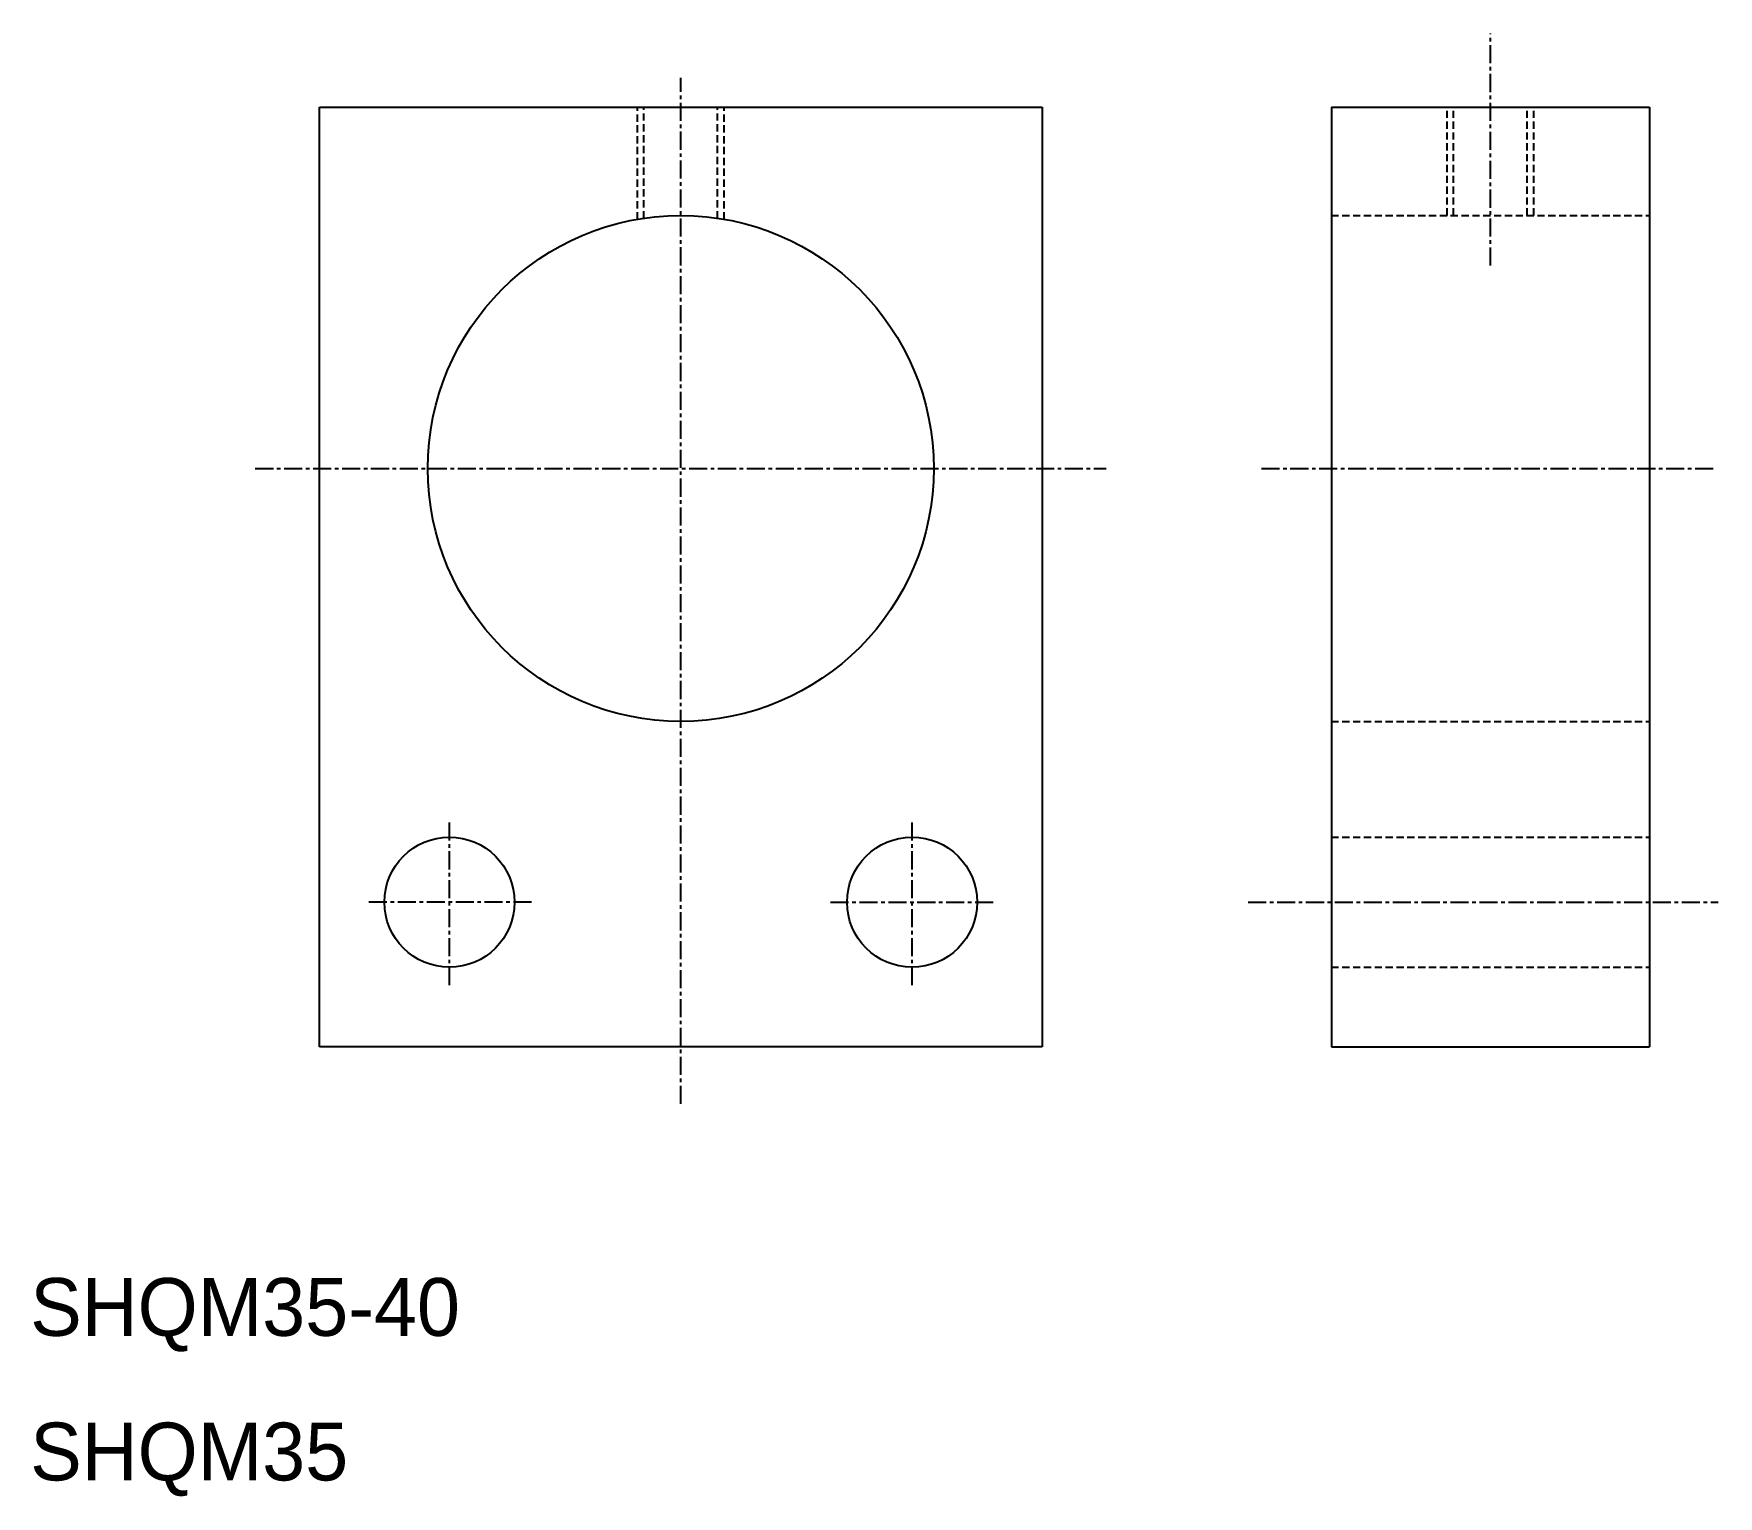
# Model space of a CAD drawing. Extents: x 10 to 127, y 9 to 110.
import ezdxf

# ---------------------------------------------------------------- set-up
doc = ezdxf.new("R2010")
doc.units = 0
doc.linetypes.add('CENTER', pattern=[2, 1.25, -0.25, 0.25, -0.25])
doc.linetypes.add('DASHED', pattern=[0.75, 0.5, -0.25])
doc.layers.get('0').update_dxf_attribs({"linetype": 'CONTINUOUS'})
doc.layers.add('CENTER', color=1, linetype='CENTER')

msp = doc.modelspace()

# ---------------------------------------------------------------- linework, layer by layer
at = {"color": 7, "linetype": 'CONTINUOUS'}
for p, q in [((30, 40), (30, 105)), ((30, 105), (80, 105)), ((80, 105), (80, 40)), ((100, 105), (100, 40)), ((100, 105), (122, 105)), ((122, 105), (122, 40)), ((80, 40), (30, 40)), ((100, 40), (122, 40))]:
    msp.add_line(p, q, dxfattribs=at)
at = {"color": 3, "linetype": 'DASHED'}
for p, q in [((52, 97.24), (52, 105)), ((52.45, 97.31), (52.45, 105)), ((57.55, 97.31), (57.55, 105)), ((58, 97.24), (58, 105)), ((108, 97.5), (108, 105)), ((108.45, 97.5), (108.45, 105)), ((113.55, 97.5), (113.55, 105)), ((114, 97.5), (114, 105)), ((100, 97.5), (122, 97.5)), ((100, 62.5), (122, 62.5)), ((100, 54.5), (122, 54.5)), ((100, 45.5), (122, 45.5))]:
    msp.add_line(p, q, dxfattribs=at)
at = {"color": 7, "linetype": 'CONTINUOUS'}
for centre, radius in [((55, 80), 17.5), ((39, 50), 4.5), ((71, 50), 4.5)]:
    msp.add_circle(centre, radius, dxfattribs=at)
at = {"layer": 'CENTER', "color": 1, "linetype": 'CENTER'}
for p, q in [((111, 94.04), (111, 110.08)), ((55, 36.05), (55, 107.02)), ((25.57, 80), (84.43, 80)), ((95.16, 80), (126.45, 80)), ((39, 44.27), (39, 55.73)), ((71, 44.27), (71, 55.73)), ((44.68, 50), (33.4, 50)), ((65.36, 50), (76.64, 50)), ((94.24, 50), (126.76, 50))]:
    msp.add_line(p, q, dxfattribs=at)

# ---------------------------------------------------------------- texts
at = {"color": 7, "linetype": 'CONTINUOUS'}
for s, p in [('SHQM35-40', (10, 20)), ('SHQM35', (10, 10))]:
    msp.add_text(s, height=4, dxfattribs=at).set_placement(p)

doc.saveas('drawing.dxf')
